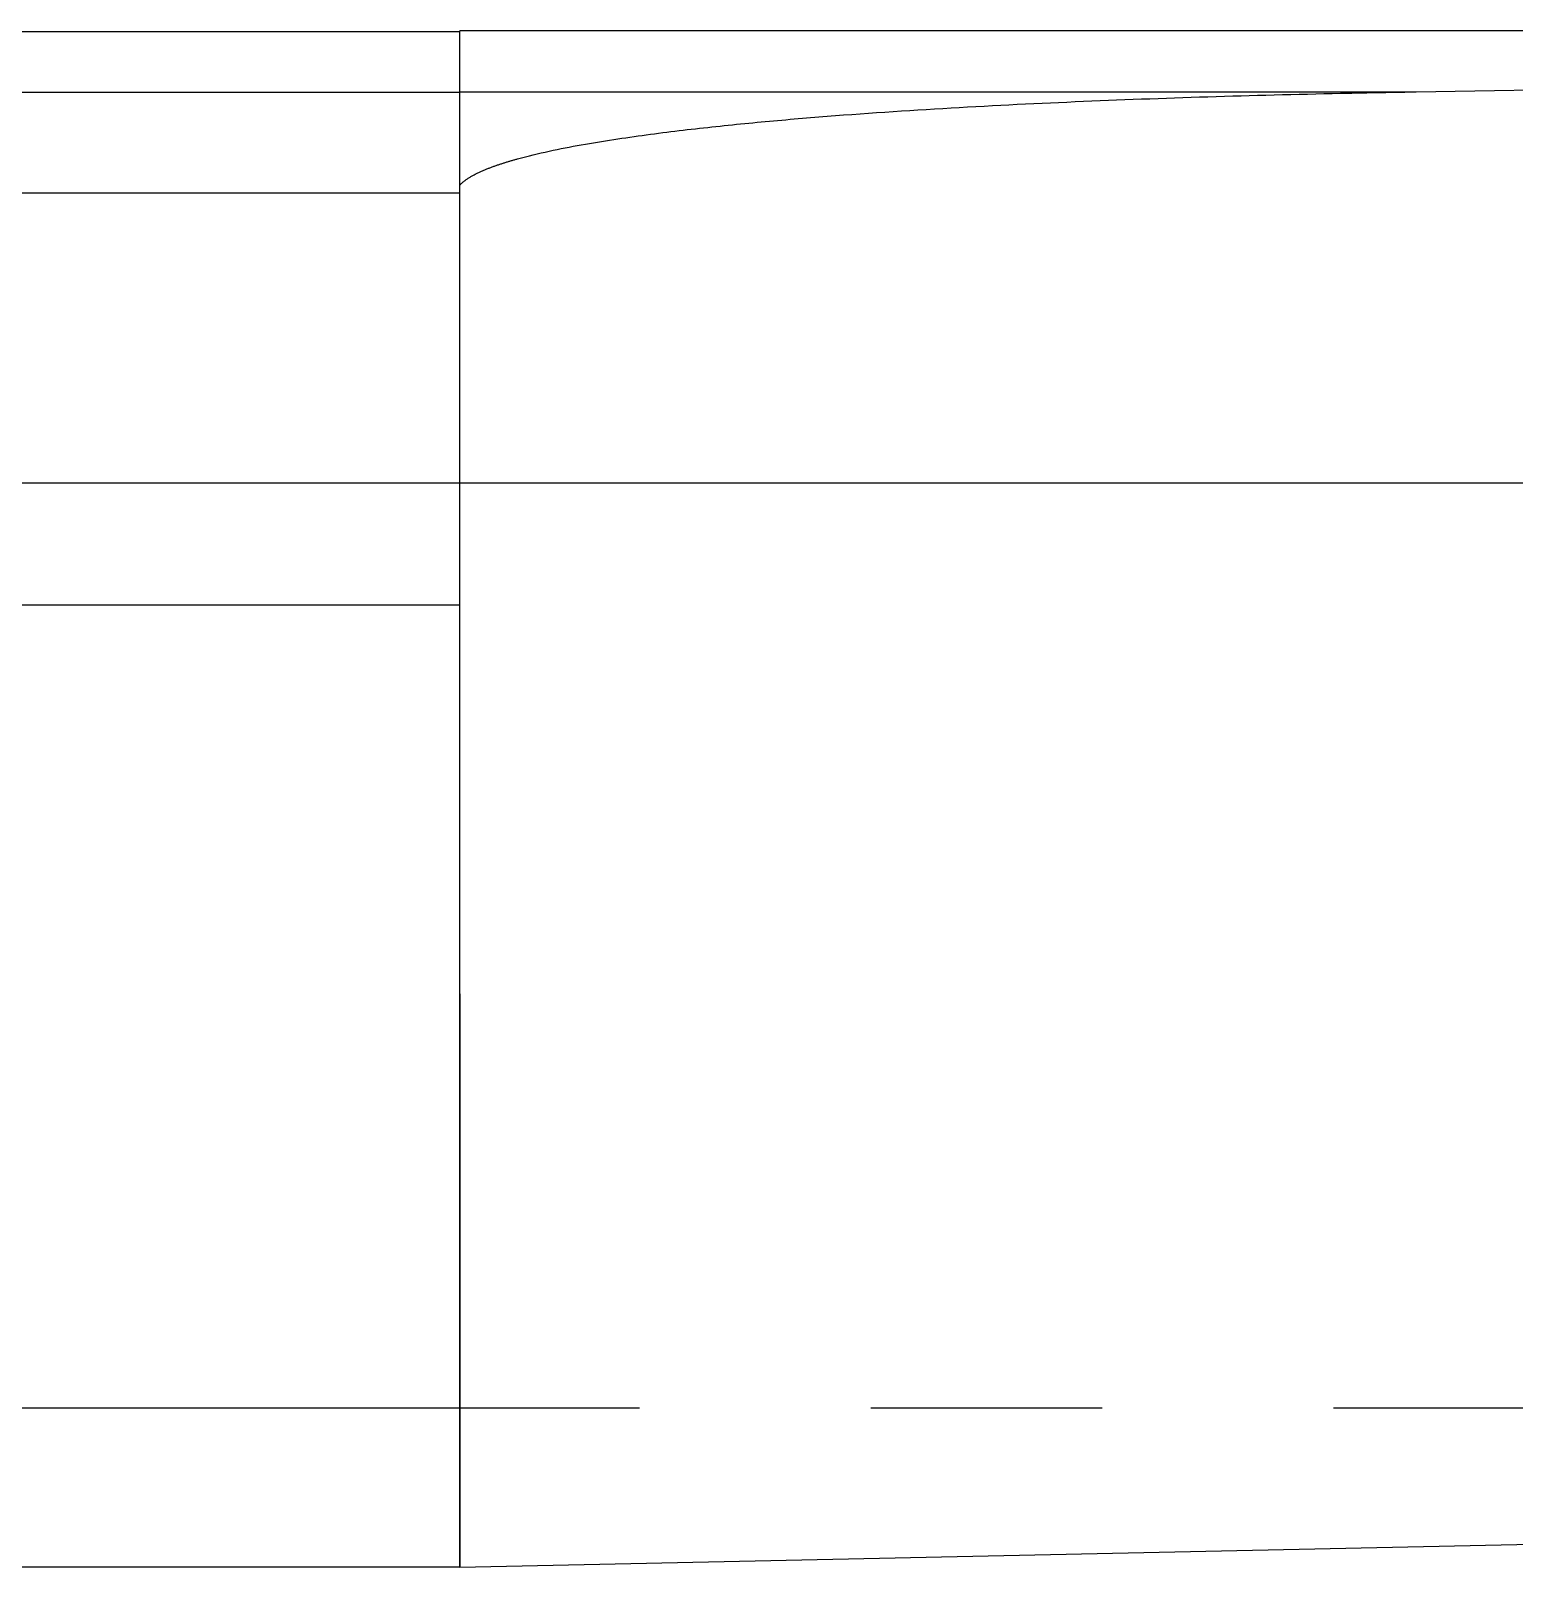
# Model space of a CAD drawing. Header units: inches. Extents: x 0 to 77285, y -118 to 40065.
# Drawn here: x 16884.72 to 16892.74, y 2647.97 to 2656.28 of the extents above; entities that cross this region are included whole.
import ezdxf

# ---------------------------------------------------------------- set-up
doc = ezdxf.new("R2010")
doc.units = ezdxf.units.IN
doc.header["$LTSCALE"] = 5
doc.header["$MEASUREMENT"] = 0
doc.linetypes.add('CENTER', pattern=[2, 1.25, -0.25, 0.25, -0.25])
doc.layers.add('11', color=1, linetype='CENTER')
doc.layers.add('55', color=5, linetype='Continuous')

# ---------------------------------------------------------------- blocks, each defined once
blk = doc.blocks.new('A$C674316cb')
blk.add_line((40.5, 170), (40.5, 5145))
at = {"layer": '11'}
blk.add_line((45.5, 170), (45.5, 5145), dxfattribs=at)
blk = doc.blocks.new('A$Ce6d7c87e')
for p, q in [((-263.5041, -20.6612), (-263.5041, -17.5576)), ((-242.0041, -17.5576), (-263.5041, -17.5576)), ((-263.5041, -17.8914), (-275.5041, -17.8914)), ((-263.5041, -17.8879), (-258.336, -17.8879)), ((-263.5041, -18.4357), (-275.5041, -18.4357)), ((-263.5041, -20.6612), (-266.1757, -20.6612)), ((-263.5041, -25.8611), (-263.5041, -20.6612)), ((-263.5041, -22.7622), (-263.5041, -25.8611)), ((-263.5041, -25.8611), (-242.0041, -25.3985)), ((-263.5041, -25.8611), (-271.7041, -25.8611))]:
    blk.add_line(p, q)
for points in [[(-269.3794, -17.5615), (-269.0856, -17.5615), (-268.7919, -17.5615), (-268.4981, -17.5615), (-268.2044, -17.5615), (-267.9106, -17.5614), (-267.6168, -17.5614), (-267.3231, -17.5614), (-267.0293, -17.5614), (-266.7355, -17.5614), (-266.4418, -17.5614), (-266.148, -17.5614), (-265.8542, -17.5614), (-265.5605, -17.5613), (-265.2667, -17.5613), (-264.9729, -17.5613), (-264.6792, -17.5613), (-264.3854, -17.5613), (-264.0917, -17.5612), (-263.7979, -17.5612), (-263.5041, -17.5612)], [(-258.336, -17.8879), (-257.2784, -17.8704), (-256.243, -17.8532), (-255.2304, -17.8365), (-254.241, -17.8203), (-253.2755, -17.8044), (-252.3342, -17.789), (-251.4178, -17.774), (-250.5268, -17.7595), (-249.6616, -17.7454), (-248.8229, -17.7317), (-248.0111, -17.7186), (-247.2268, -17.7059), (-246.4705, -17.6937), (-245.7427, -17.6819), (-245.0439, -17.6707), (-244.3747, -17.6599), (-243.7356, -17.6497), (-243.1271, -17.6399), (-242.5498, -17.6307), (-242.0041, -17.622)], [(-263.5041, -18.3916), (-263.5014, -18.3886), (-263.4985, -18.3857), (-263.4956, -18.3828), (-263.4926, -18.38), (-263.4895, -18.3773), (-263.4864, -18.3746), (-263.4832, -18.372), (-263.48, -18.3694), (-263.4767, -18.3669), (-263.4733, -18.3644), (-263.4699, -18.362), (-263.4665, -18.3596), (-263.463, -18.3572), (-263.4595, -18.3549), (-263.456, -18.3527), (-263.4524, -18.3505), (-263.4488, -18.3483), (-263.4452, -18.3461), (-263.4416, -18.344), (-263.4379, -18.342), (-263.4341, -18.3398), (-263.4303, -18.3377), (-263.4264, -18.3356), (-263.4225, -18.3336), (-263.4186, -18.3316), (-263.4147, -18.3296), (-263.4107, -18.3276), (-263.4068, -18.3257), (-263.4028, -18.3238), (-263.3988, -18.3219), (-263.3948, -18.3201), (-263.3907, -18.3182), (-263.3867, -18.3164), (-263.3826, -18.3146), (-263.3786, -18.3129), (-263.3745, -18.3111), (-263.3704, -18.3094), (-263.3663, -18.3077), (-263.3622, -18.306), (-263.3581, -18.3043), (-263.354, -18.3027), (-263.35, -18.3011), (-263.3459, -18.2995), (-263.3418, -18.2979), (-263.3377, -18.2964), (-263.3336, -18.2948), (-263.3295, -18.2933), (-263.3253, -18.2918), (-263.3212, -18.2903), (-263.3171, -18.2888), (-263.3129, -18.2873), (-263.3088, -18.2858), (-263.3046, -18.2844), (-263.3005, -18.283), (-263.2963, -18.2815), (-263.2921, -18.2801), (-263.2879, -18.2787), (-263.2838, -18.2773), (-263.2796, -18.276), (-263.2754, -18.2746), (-263.2713, -18.2733), (-263.2672, -18.272), (-263.263, -18.2707), (-263.2589, -18.2694), (-263.2548, -18.2681), (-263.2507, -18.2668), (-263.2465, -18.2656), (-263.2424, -18.2643), (-263.2382, -18.2631), (-263.2341, -18.2618), (-263.23, -18.2606), (-263.2258, -18.2594), (-263.2216, -18.2582), (-263.2175, -18.257), (-263.2133, -18.2558), (-263.2092, -18.2546), (-263.205, -18.2534), (-263.2008, -18.2522), (-263.1966, -18.2511), (-263.1925, -18.2499), (-263.1713, -18.2442), (-263.15, -18.2386), (-263.1287, -18.2332), (-263.1074, -18.2279), (-263.086, -18.2228), (-263.0645, -18.2178), (-263.043, -18.213), (-263.0215, -18.2083), (-262.9999, -18.2037), (-262.9783, -18.1992), (-262.9567, -18.1948), (-262.935, -18.1905), (-262.9133, -18.1864), (-262.8916, -18.1823), (-262.8698, -18.1783), (-262.848, -18.1744), (-262.8262, -18.1706), (-262.8044, -18.1668), (-262.7826, -18.1631), (-262.7608, -18.1595), (-262.7389, -18.1559), (-262.7169, -18.1523), (-262.695, -18.1488), (-262.673, -18.1454), (-262.651, -18.1421), (-262.629, -18.1388), (-262.607, -18.1355), (-262.5849, -18.1323), (-262.5629, -18.1292), (-262.5408, -18.1261), (-262.5188, -18.123), (-262.4967, -18.12), (-262.4746, -18.117), (-262.4525, -18.1141), (-262.4304, -18.1113), (-262.4083, -18.1084), (-262.3862, -18.1056), (-262.3641, -18.1029), (-262.342, -18.1002), (-262.3198, -18.0975), (-262.2977, -18.0948), (-262.2755, -18.0922), (-262.2534, -18.0896), (-262.2312, -18.0871), (-262.209, -18.0846), (-262.1868, -18.0821), (-262.1647, -18.0797), (-262.1425, -18.0772), (-262.1203, -18.0749), (-262.0981, -18.0725), (-262.0759, -18.0702), (-262.0536, -18.0679), (-262.0314, -18.0656), (-262.0092, -18.0633), (-261.987, -18.0611), (-261.9648, -18.0589), (-261.9425, -18.0568), (-261.9203, -18.0546), (-261.898, -18.0525), (-261.8758, -18.0504), (-261.8535, -18.0483), (-261.8313, -18.0463), (-261.809, -18.0443), (-261.7868, -18.0423), (-261.7645, -18.0403), (-261.7422, -18.0383), (-261.72, -18.0364), (-261.6977, -18.0345), (-261.6754, -18.0326), (-261.6531, -18.0307), (-261.6309, -18.0288), (-261.6086, -18.027), (-261.5863, -18.0252), (-261.564, -18.0234), (-261.5417, -18.0216), (-261.5194, -18.0198), (-261.4971, -18.0181), (-261.4748, -18.0164), (-261.4525, -18.0147), (-261.4302, -18.013), (-261.3856, -18.0097), (-261.3409, -18.0064), (-261.2963, -18.0032), (-261.2517, -18.0001), (-261.207, -17.997), (-261.1624, -17.994), (-261.1177, -17.991), (-261.073, -17.9882), (-261.0284, -17.9853), (-260.9837, -17.9825), (-260.939, -17.9798), (-260.8943, -17.9772), (-260.8496, -17.9745), (-260.8049, -17.972), (-260.7602, -17.9695), (-260.7155, -17.967), (-260.6707, -17.9646), (-260.626, -17.9622), (-260.5813, -17.9599), (-260.5365, -17.9576), (-260.4918, -17.9553), (-260.447, -17.9531), (-260.4023, -17.951), (-260.3575, -17.9489), (-260.3128, -17.9468), (-260.268, -17.9448), (-260.2232, -17.9428), (-260.1784, -17.9408), (-260.1337, -17.9389), (-260.0889, -17.937), (-260.0441, -17.9352), (-259.9993, -17.9334), (-259.9545, -17.9316), (-259.9097, -17.9299), (-259.8649, -17.9282), (-259.8201, -17.9265), (-259.7753, -17.9249), (-259.7305, -17.9233), (-259.6857, -17.9217), (-259.6409, -17.9202), (-259.596, -17.9187), (-259.5512, -17.9172), (-259.5064, -17.9157), (-259.4616, -17.9143), (-259.4167, -17.913), (-259.3719, -17.9116), (-259.3271, -17.9103), (-259.2822, -17.909), (-259.2374, -17.9077), (-259.1926, -17.9065), (-259.1477, -17.9053), (-259.1029, -17.9041), (-259.058, -17.9029), (-259.0132, -17.9018), (-258.9683, -17.9007), (-258.9235, -17.8996), (-258.8786, -17.8986), (-258.8337, -17.8976), (-258.7889, -17.8966), (-258.744, -17.8956), (-258.7236, -17.8952), (-258.7032, -17.8947), (-258.6828, -17.8943), (-258.6624, -17.8939), (-258.642, -17.8935), (-258.6216, -17.8931), (-258.6012, -17.8927), (-258.5808, -17.8923), (-258.5604, -17.8919), (-258.54, -17.8915), (-258.5196, -17.8911), (-258.4992, -17.8907), (-258.4788, -17.8904), (-258.4584, -17.89), (-258.438, -17.8896), (-258.4176, -17.8893), (-258.3972, -17.8889), (-258.3768, -17.8886), (-258.3564, -17.8882), (-258.336, -17.8879)]]:
    blk.add_lwpolyline(points)
blk = doc.blocks.new('A$Cdd77d11a')
for p, q in [((-68.5041, -20.6612), (-68.5041, -17.5576)), ((-47.0041, -17.5576), (-68.5041, -17.5576)), ((-68.5041, -17.8914), (-80.5041, -17.8914)), ((-68.5041, -17.8879), (-63.336, -17.8879)), ((-68.5041, -18.4357), (-80.5041, -18.4357)), ((-68.5041, -20.6612), (-71.1757, -20.6612)), ((-68.5041, -25.8611), (-68.5041, -20.6612)), ((-68.5041, -22.7622), (-68.5041, -25.8611)), ((-68.5041, -25.8611), (-47.0041, -25.3985)), ((-68.5041, -25.8611), (-76.7041, -25.8611))]:
    blk.add_line(p, q)
for points in [[(-74.3794, -17.5615), (-74.0856, -17.5615), (-73.7919, -17.5615), (-73.4981, -17.5615), (-73.2044, -17.5615), (-72.9106, -17.5614), (-72.6168, -17.5614), (-72.3231, -17.5614), (-72.0293, -17.5614), (-71.7355, -17.5614), (-71.4418, -17.5614), (-71.148, -17.5614), (-70.8542, -17.5614), (-70.5605, -17.5613), (-70.2667, -17.5613), (-69.9729, -17.5613), (-69.6792, -17.5613), (-69.3854, -17.5613), (-69.0917, -17.5612), (-68.7979, -17.5612), (-68.5041, -17.5612)], [(-63.336, -17.8879), (-62.2784, -17.8704), (-61.243, -17.8532), (-60.2304, -17.8365), (-59.241, -17.8203), (-58.2755, -17.8044), (-57.3342, -17.789), (-56.4178, -17.774), (-55.5268, -17.7595), (-54.6616, -17.7454), (-53.8229, -17.7317), (-53.0111, -17.7186), (-52.2268, -17.7059), (-51.4705, -17.6937), (-50.7427, -17.6819), (-50.0439, -17.6707), (-49.3747, -17.6599), (-48.7356, -17.6497), (-48.1271, -17.6399), (-47.5498, -17.6307), (-47.0041, -17.622)], [(-68.5041, -18.3916), (-68.5014, -18.3886), (-68.4985, -18.3857), (-68.4956, -18.3828), (-68.4926, -18.38), (-68.4895, -18.3773), (-68.4864, -18.3746), (-68.4832, -18.372), (-68.48, -18.3694), (-68.4767, -18.3669), (-68.4733, -18.3644), (-68.4699, -18.362), (-68.4665, -18.3596), (-68.463, -18.3572), (-68.4595, -18.3549), (-68.456, -18.3527), (-68.4524, -18.3505), (-68.4488, -18.3483), (-68.4452, -18.3461), (-68.4416, -18.344), (-68.4379, -18.342), (-68.4341, -18.3398), (-68.4303, -18.3377), (-68.4264, -18.3356), (-68.4225, -18.3336), (-68.4186, -18.3316), (-68.4147, -18.3296), (-68.4107, -18.3276), (-68.4068, -18.3257), (-68.4028, -18.3238), (-68.3988, -18.3219), (-68.3948, -18.3201), (-68.3907, -18.3182), (-68.3867, -18.3164), (-68.3826, -18.3146), (-68.3786, -18.3129), (-68.3745, -18.3111), (-68.3704, -18.3094), (-68.3663, -18.3077), (-68.3622, -18.306), (-68.3581, -18.3043), (-68.354, -18.3027), (-68.35, -18.3011), (-68.3459, -18.2995), (-68.3418, -18.2979), (-68.3377, -18.2964), (-68.3336, -18.2948), (-68.3295, -18.2933), (-68.3253, -18.2918), (-68.3212, -18.2903), (-68.3171, -18.2888), (-68.3129, -18.2873), (-68.3088, -18.2858), (-68.3046, -18.2844), (-68.3005, -18.283), (-68.2963, -18.2815), (-68.2921, -18.2801), (-68.2879, -18.2787), (-68.2838, -18.2773), (-68.2796, -18.276), (-68.2754, -18.2746), (-68.2713, -18.2733), (-68.2672, -18.272), (-68.263, -18.2707), (-68.2589, -18.2694), (-68.2548, -18.2681), (-68.2507, -18.2668), (-68.2465, -18.2656), (-68.2424, -18.2643), (-68.2382, -18.2631), (-68.2341, -18.2618), (-68.23, -18.2606), (-68.2258, -18.2594), (-68.2216, -18.2582), (-68.2175, -18.257), (-68.2133, -18.2558), (-68.2092, -18.2546), (-68.205, -18.2534), (-68.2008, -18.2522), (-68.1966, -18.2511), (-68.1925, -18.2499), (-68.1713, -18.2442), (-68.15, -18.2386), (-68.1287, -18.2332), (-68.1074, -18.2279), (-68.086, -18.2228), (-68.0645, -18.2178), (-68.043, -18.213), (-68.0215, -18.2083), (-67.9999, -18.2037), (-67.9783, -18.1992), (-67.9567, -18.1948), (-67.935, -18.1905), (-67.9133, -18.1864), (-67.8916, -18.1823), (-67.8698, -18.1783), (-67.848, -18.1744), (-67.8262, -18.1706), (-67.8044, -18.1668), (-67.7826, -18.1631), (-67.7608, -18.1595), (-67.7389, -18.1559), (-67.7169, -18.1523), (-67.695, -18.1488), (-67.673, -18.1454), (-67.651, -18.1421), (-67.629, -18.1388), (-67.607, -18.1355), (-67.5849, -18.1323), (-67.5629, -18.1292), (-67.5408, -18.1261), (-67.5188, -18.123), (-67.4967, -18.12), (-67.4746, -18.117), (-67.4525, -18.1141), (-67.4304, -18.1113), (-67.4083, -18.1084), (-67.3862, -18.1056), (-67.3641, -18.1029), (-67.342, -18.1002), (-67.3198, -18.0975), (-67.2977, -18.0948), (-67.2755, -18.0922), (-67.2534, -18.0896), (-67.2312, -18.0871), (-67.209, -18.0846), (-67.1868, -18.0821), (-67.1647, -18.0797), (-67.1425, -18.0772), (-67.1203, -18.0749), (-67.0981, -18.0725), (-67.0759, -18.0702), (-67.0536, -18.0679), (-67.0314, -18.0656), (-67.0092, -18.0633), (-66.987, -18.0611), (-66.9648, -18.0589), (-66.9425, -18.0568), (-66.9203, -18.0546), (-66.898, -18.0525), (-66.8758, -18.0504), (-66.8535, -18.0483), (-66.8313, -18.0463), (-66.809, -18.0443), (-66.7868, -18.0423), (-66.7645, -18.0403), (-66.7422, -18.0383), (-66.72, -18.0364), (-66.6977, -18.0345), (-66.6754, -18.0326), (-66.6531, -18.0307), (-66.6309, -18.0288), (-66.6086, -18.027), (-66.5863, -18.0252), (-66.564, -18.0234), (-66.5417, -18.0216), (-66.5194, -18.0198), (-66.4971, -18.0181), (-66.4748, -18.0164), (-66.4525, -18.0147), (-66.4302, -18.013), (-66.3856, -18.0097), (-66.3409, -18.0064), (-66.2963, -18.0032), (-66.2517, -18.0001), (-66.207, -17.997), (-66.1624, -17.994), (-66.1177, -17.991), (-66.073, -17.9882), (-66.0284, -17.9853), (-65.9837, -17.9825), (-65.939, -17.9798), (-65.8943, -17.9772), (-65.8496, -17.9745), (-65.8049, -17.972), (-65.7602, -17.9695), (-65.7155, -17.967), (-65.6707, -17.9646), (-65.626, -17.9622), (-65.5813, -17.9599), (-65.5365, -17.9576), (-65.4918, -17.9553), (-65.447, -17.9531), (-65.4023, -17.951), (-65.3575, -17.9489), (-65.3128, -17.9468), (-65.268, -17.9448), (-65.2232, -17.9428), (-65.1784, -17.9408), (-65.1337, -17.9389), (-65.0889, -17.937), (-65.0441, -17.9352), (-64.9993, -17.9334), (-64.9545, -17.9316), (-64.9097, -17.9299), (-64.8649, -17.9282), (-64.8201, -17.9265), (-64.7753, -17.9249), (-64.7305, -17.9233), (-64.6857, -17.9217), (-64.6409, -17.9202), (-64.596, -17.9187), (-64.5512, -17.9172), (-64.5064, -17.9157), (-64.4616, -17.9143), (-64.4167, -17.913), (-64.3719, -17.9116), (-64.3271, -17.9103), (-64.2822, -17.909), (-64.2374, -17.9077), (-64.1926, -17.9065), (-64.1477, -17.9053), (-64.1029, -17.9041), (-64.058, -17.9029), (-64.0132, -17.9018), (-63.9683, -17.9007), (-63.9235, -17.8996), (-63.8786, -17.8986), (-63.8337, -17.8976), (-63.7889, -17.8966), (-63.744, -17.8956), (-63.7236, -17.8952), (-63.7032, -17.8947), (-63.6828, -17.8943), (-63.6624, -17.8939), (-63.642, -17.8935), (-63.6216, -17.8931), (-63.6012, -17.8927), (-63.5808, -17.8923), (-63.5604, -17.8919), (-63.54, -17.8915), (-63.5196, -17.8911), (-63.4992, -17.8907), (-63.4788, -17.8904), (-63.4584, -17.89), (-63.438, -17.8896), (-63.4176, -17.8893), (-63.3972, -17.8889), (-63.3768, -17.8886), (-63.3564, -17.8882), (-63.336, -17.8879)]]:
    blk.add_lwpolyline(points)
blk = doc.blocks.new('A$C0d65e141')
at = {"layer": '55'}
for name, p in [('A$Ce6d7c87e', (0, 119.5)), ('A$Cdd77d11a', (-195, 119.5))]:
    blk.add_blockref(name, p, dxfattribs=at)
blk = doc.blocks.new('A$C4ccd2fab')
blk.add_blockref('A$C0d65e141', (0, -34.5))

msp = doc.modelspace()

# ---------------------------------------------------------------- block references
at = {"rotation": 270}
msp.add_blockref('A$C674316cb', (16541.76552788, 2694.33538786), dxfattribs=at)
msp.add_blockref('A$C4ccd2fab', (17150.54826047, 2588.83538786, 0))

doc.saveas('drawing.dxf')
